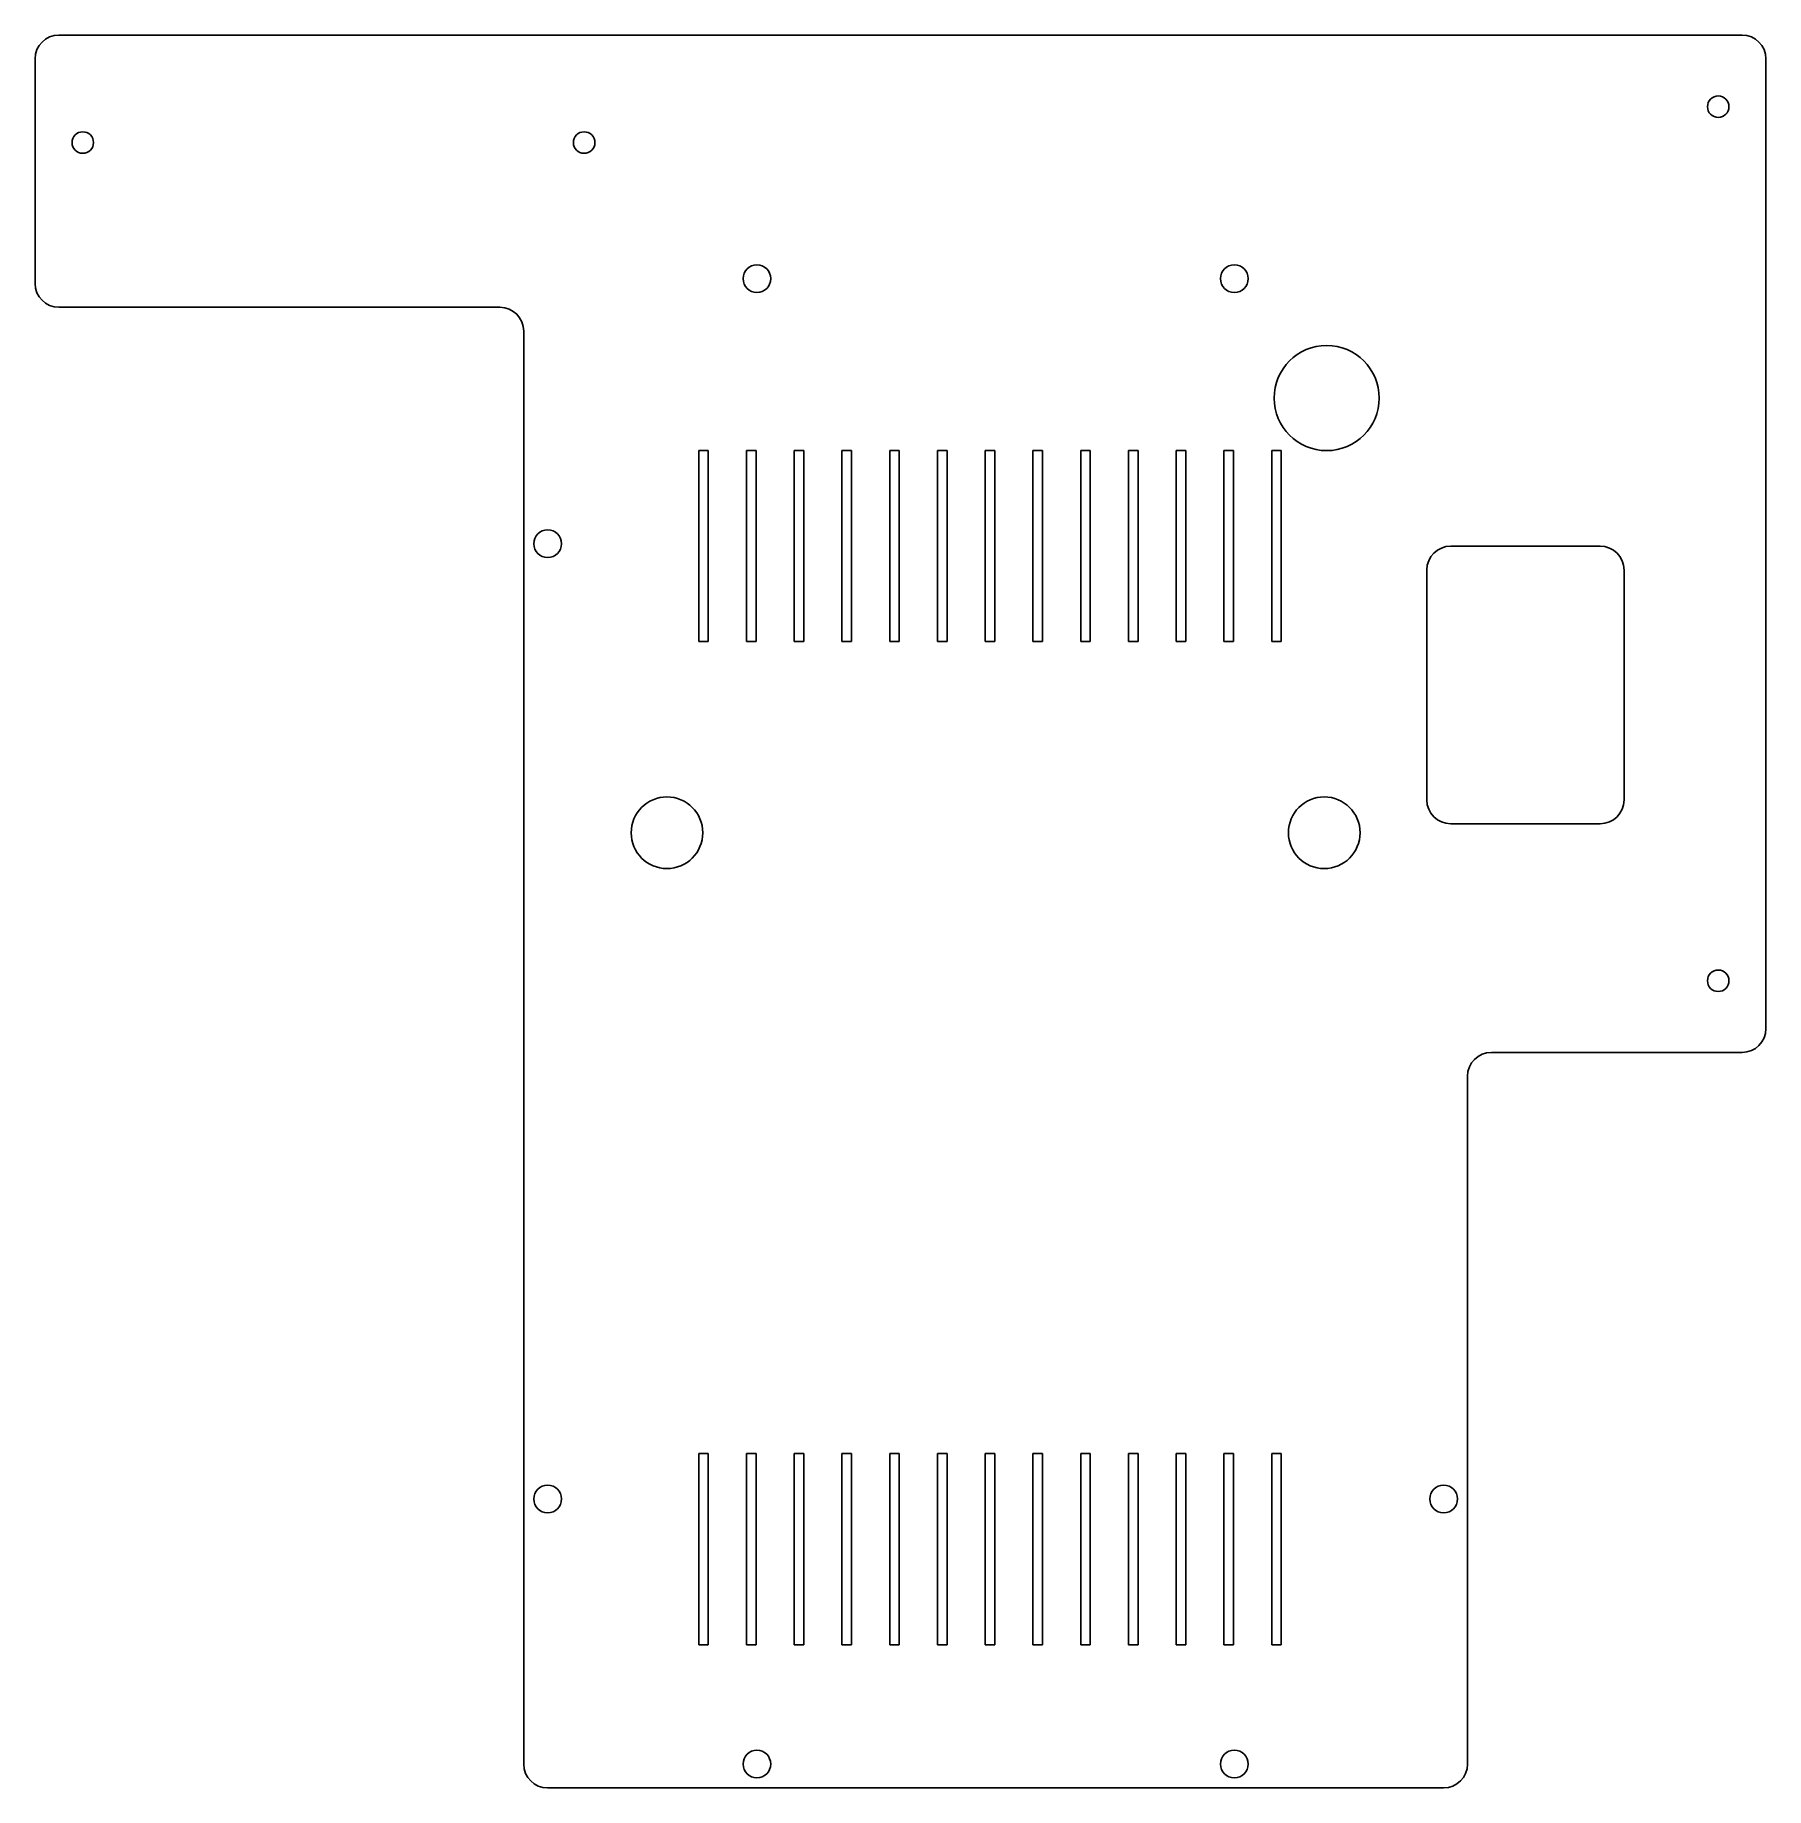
# Model space of a CAD drawing. Header units: millimetres. Extents: x -33 to 330, y -76 to 291.
import ezdxf

# ---------------------------------------------------------------- set-up
doc = ezdxf.new("R2010")
doc.units = ezdxf.units.MM

msp = doc.modelspace()

# ---------------------------------------------------------------- linework, layer by layer
at = {"color": 7, "linetype": 'Continuous', "lineweight": 25}
for p, q in [((324.86, 290.84), (-27.65, 290.84)), ((-32.65, 285.84), (-32.65, 238.84)), ((329.86, 82.84), (329.86, 285.84)), ((-27.65, 233.84), (64.7, 233.84)), ((69.7, 228.84), (69.7, -71.16)), ((106.35, 203.84), (108.35, 203.84)), ((106.35, 163.84), (106.35, 203.84)), ((108.35, 163.84), (108.35, 203.84)), ((116.35, 203.84), (118.35, 203.84)), ((116.35, 163.84), (116.35, 203.84)), ((118.35, 163.84), (118.35, 203.84)), ((126.35, 203.84), (128.35, 203.84)), ((126.35, 163.84), (126.35, 203.84)), ((128.35, 163.84), (128.35, 203.84)), ((136.35, 203.84), (138.35, 203.84)), ((136.35, 163.84), (136.35, 203.84)), ((138.35, 163.84), (138.35, 203.84)), ((146.35, 203.84), (148.35, 203.84)), ((146.35, 163.84), (146.35, 203.84)), ((148.35, 163.84), (148.35, 203.84)), ((156.35, 203.84), (158.35, 203.84)), ((156.35, 163.84), (156.35, 203.84)), ((158.35, 163.84), (158.35, 203.84)), ((166.35, 203.84), (168.35, 203.84)), ((166.35, 163.84), (166.35, 203.84)), ((168.35, 163.84), (168.35, 203.84)), ((176.35, 203.84), (178.35, 203.84)), ((176.35, 163.84), (176.35, 203.84)), ((178.35, 163.84), (178.35, 203.84)), ((186.35, 203.84), (188.35, 203.84)), ((186.35, 163.84), (186.35, 203.84)), ((188.35, 163.84), (188.35, 203.84)), ((196.35, 203.84), (198.35, 203.84)), ((196.35, 163.84), (196.35, 203.84)), ((198.35, 163.84), (198.35, 203.84)), ((206.35, 203.84), (208.35, 203.84)), ((206.35, 163.84), (206.35, 203.84)), ((208.35, 163.84), (208.35, 203.84)), ((216.35, 203.84), (218.35, 203.84)), ((216.35, 163.84), (216.35, 203.84)), ((218.35, 163.84), (218.35, 203.84)), ((226.35, 203.84), (228.35, 203.84)), ((226.35, 163.84), (226.35, 203.84)), ((228.35, 163.84), (228.35, 203.84)), ((295.13, 183.84), (263.83, 183.84)), ((258.83, 178.84), (258.83, 130.71)), ((300.13, 130.71), (300.13, 178.84)), ((106.35, 163.84), (108.35, 163.84)), ((116.35, 163.84), (118.35, 163.84)), ((126.35, 163.84), (128.35, 163.84)), ((136.35, 163.84), (138.35, 163.84)), ((146.35, 163.84), (148.35, 163.84)), ((156.35, 163.84), (158.35, 163.84)), ((166.35, 163.84), (168.35, 163.84)), ((176.35, 163.84), (178.35, 163.84)), ((186.35, 163.84), (188.35, 163.84)), ((196.35, 163.84), (198.35, 163.84)), ((206.35, 163.84), (208.35, 163.84)), ((216.35, 163.84), (218.35, 163.84)), ((226.35, 163.84), (228.35, 163.84)), ((263.83, 125.71), (295.13, 125.71)), ((272.35, 77.84), (324.86, 77.84)), ((267.35, -71.16), (267.35, 72.84)), ((106.35, -6.16), (106.35, -46.16)), ((106.35, -6.16), (108.35, -6.16)), ((108.35, -6.16), (108.35, -46.16)), ((116.35, -6.16), (116.35, -46.16)), ((116.35, -6.16), (118.35, -6.16)), ((118.35, -6.16), (118.35, -46.16)), ((126.35, -6.16), (126.35, -46.16)), ((126.35, -6.16), (128.35, -6.16)), ((128.35, -6.16), (128.35, -46.16)), ((136.35, -6.16), (136.35, -46.16)), ((136.35, -6.16), (138.35, -6.16)), ((138.35, -6.16), (138.35, -46.16)), ((146.35, -6.16), (146.35, -46.16)), ((146.35, -6.16), (148.35, -6.16)), ((148.35, -6.16), (148.35, -46.16)), ((156.35, -6.16), (156.35, -46.16)), ((156.35, -6.16), (158.35, -6.16)), ((158.35, -6.16), (158.35, -46.16)), ((166.35, -6.16), (166.35, -46.16)), ((166.35, -6.16), (168.35, -6.16)), ((168.35, -6.16), (168.35, -46.16)), ((176.35, -6.16), (176.35, -46.16)), ((176.35, -6.16), (178.35, -6.16)), ((178.35, -6.16), (178.35, -46.16)), ((186.35, -6.16), (186.35, -46.16)), ((186.35, -6.16), (188.35, -6.16)), ((188.35, -6.16), (188.35, -46.16)), ((196.35, -6.16), (196.35, -46.16)), ((196.35, -6.16), (198.35, -6.16)), ((198.35, -6.16), (198.35, -46.16)), ((206.35, -6.16), (206.35, -46.16)), ((206.35, -6.16), (208.35, -6.16)), ((208.35, -6.16), (208.35, -46.16)), ((216.35, -6.16), (216.35, -46.16)), ((216.35, -6.16), (218.35, -6.16)), ((218.35, -6.16), (218.35, -46.16)), ((226.35, -6.16), (226.35, -46.16)), ((226.35, -6.16), (228.35, -6.16)), ((228.35, -6.16), (228.35, -46.16)), ((106.35, -46.16), (108.35, -46.16)), ((116.35, -46.16), (118.35, -46.16)), ((126.35, -46.16), (128.35, -46.16)), ((136.35, -46.16), (138.35, -46.16)), ((146.35, -46.16), (148.35, -46.16)), ((156.35, -46.16), (158.35, -46.16)), ((166.35, -46.16), (168.35, -46.16)), ((176.35, -46.16), (178.35, -46.16)), ((186.35, -46.16), (188.35, -46.16)), ((196.35, -46.16), (198.35, -46.16)), ((206.35, -46.16), (208.35, -46.16)), ((216.35, -46.16), (218.35, -46.16)), ((226.35, -46.16), (228.35, -46.16)), ((74.7, -76.16), (262.35, -76.16))]:
    msp.add_line(p, q, dxfattribs=at)
for centre, radius in [((319.86, 275.84), 2.25), ((-22.65, 268.34), 2.25), ((82.35, 268.34), 2.25), ((118.53, 239.84), 2.9), ((218.53, 239.84), 2.9), ((237.86, 214.84), 11), ((74.7, 184.34), 2.9), ((99.7, 123.84), 7.5), ((237.35, 123.84), 7.5), ((319.86, 92.84), 2.25), ((74.7, -15.66), 2.9), ((262.35, -15.66), 2.9), ((118.53, -71.16), 2.9), ((218.53, -71.16), 2.9)]:
    msp.add_circle(centre, radius, dxfattribs=at)
for centre, start, end in [((-27.65, 285.84), 90, 180), ((324.86, 285.84), 0, 90), ((-27.65, 238.84), 180, 270), ((64.7, 228.84), 0, 90), ((263.83, 178.84), 90, 180), ((295.13, 178.84), 0, 90), ((263.83, 130.71), 180, 270), ((295.13, 130.71), 270, 0), ((324.86, 82.84), 270, 0), ((272.35, 72.84), 90, 180), ((74.7, -71.16), 180, 270), ((262.35, -71.16), 270, 0)]:
    msp.add_arc(centre, 5, start, end, dxfattribs=at)

doc.saveas('drawing.dxf')
